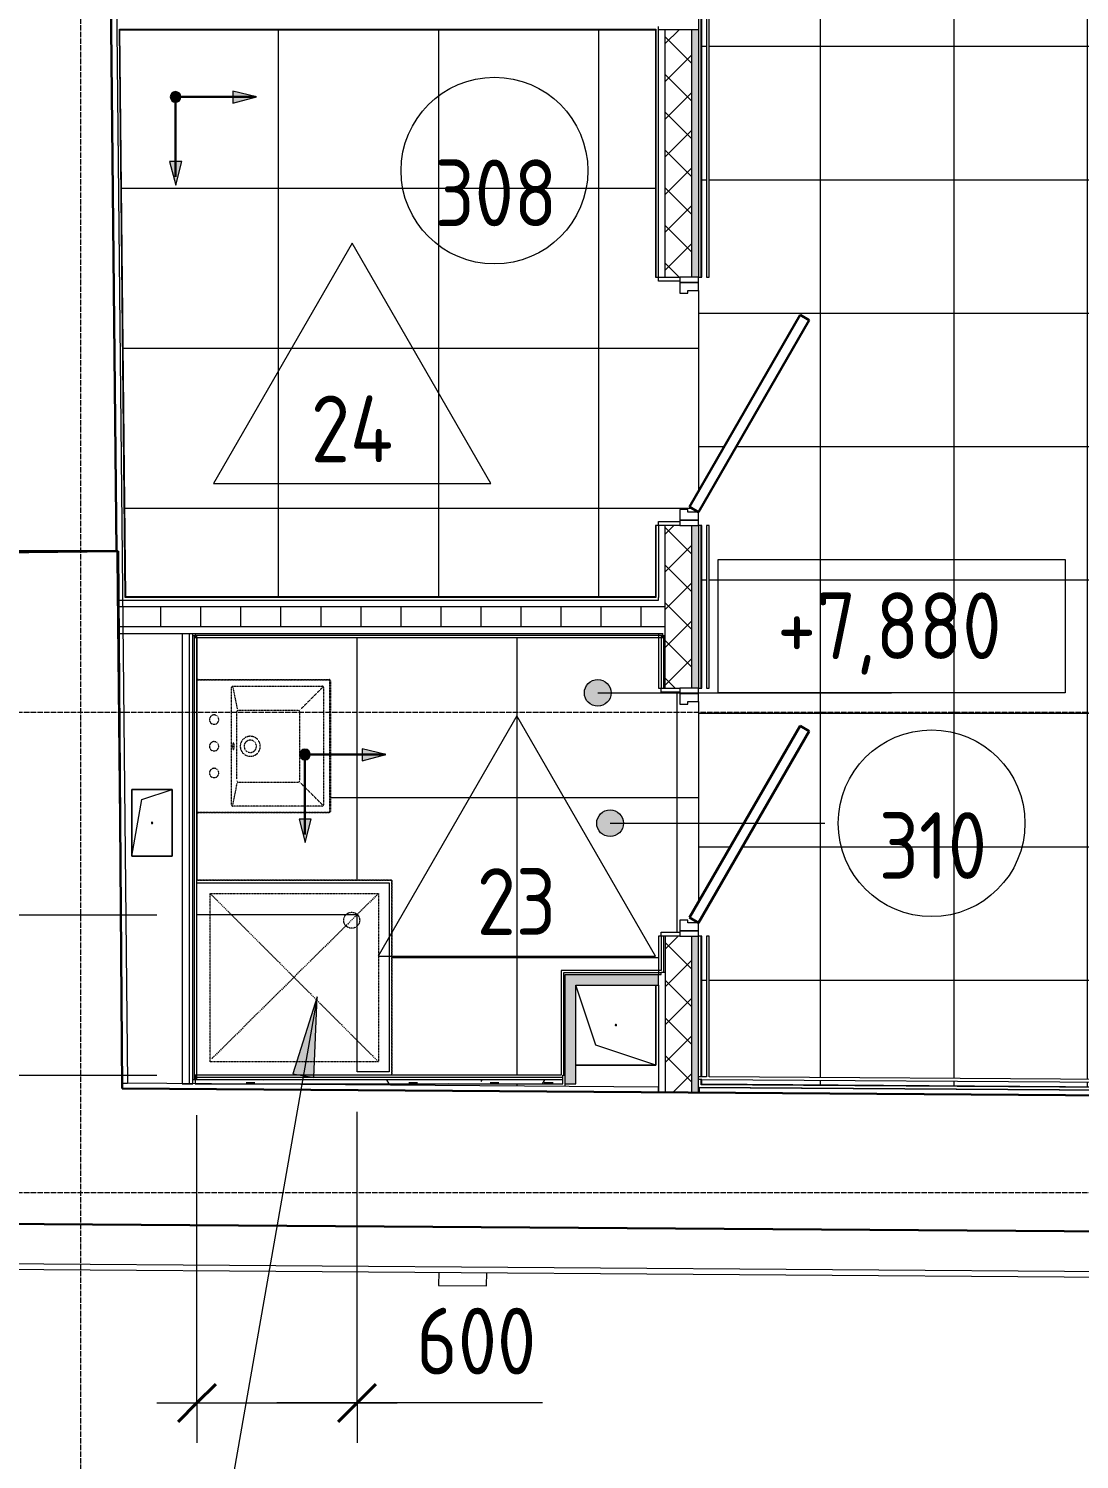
# Model space of a CAD drawing. Header units: millimetres. Extents: x -11798 to 72626, y -32713 to 44110.
# Drawn here: x 41654 to 45592, y -1006 to 4357 of the extents above; entities that cross this region are included whole.
import ezdxf

# ---------------------------------------------------------------- set-up
doc = ezdxf.new("R2010")
doc.units = ezdxf.units.MM
for name, pattern in [('200_ШТРИХ_ш1п0_6_', [1.6, 1, -0.6]), ('ADSK_Линия сетки', [25, 20, -2.5, 0, -2.5]), ('Hidden', [7.14375, 4.7625, -2.38125])]:
    doc.linetypes.add(name, pattern=pattern)
for name, color, linetype, lineweight in [('Аннотация', 7, 'Continuous', 20), ('Двери', 7, 'Continuous', 9), ('Марки', 7, 'Continuous', 20), ('Марки помещений', 7, 'Continuous', 20), ('Обобщенные модели', 7, 'Continuous', 18), ('Оси', 7, 'Continuous', 9), ('Отметки', 7, 'Continuous', 9), ('Перекрытие', 7, 'Continuous', 18), ('Перекрытие штриховка', 7, 'Continuous', 18), ('Размеры', 7, 'Continuous', 9), ('Размеры-100', 7, 'Continuous', 9), ('Сантехника', 7, 'Continuous', 18), ('Стены внутренние', 7, 'Continuous', 18), ('Стены несущие', 7, 'Continuous', 30), ('Стены отделка', 7, 'Continuous', 30), ('Стены штриховка', 7, 'Continuous', 9), ('Узлы', 7, 'Continuous', 18)]:
    doc.layers.add(name, color=color, linetype=linetype, lineweight=lineweight)
doc.layers.add('Линии', color=7, linetype='Continuous', lineweight=9, true_color=0x00a600)
doc.styles.add('GOST Common_1', font='GOST_Common.ttf', dxfattribs={"width": 0.9, "height": 250})
doc.styles.add('GOST Common_2', font='GOST_Common.ttf', dxfattribs={"width": 0.9, "height": 250})
doc.dimstyles.new('ADSK_Основной_2_5_мм', dxfattribs={"dimscale": 304.8, "dimtxt": 251.428749, "dimasz": 0.463911, "dimexe": 0.492126, "dimexo": 0.492126, "dimgap": 0.098425, "dimtad": 1, "dimrnd": 0.01, "dimdsep": 46, "dimtxsty": 'GOST Common_1', "dimblk1": 'OBLIQUE', "dimblk2": 'OBLIQUE', "dimsah": 1, "dimcen": 0.09, "dimdle": 0.492126, "dimazin": 2, "dimtfac": 1, "dimtdec": 4, "dimtix": 1, "dimtmove": 0, "dimatfit": 3, "dimfxl": 1, "dimtvp": 1, "dimtolj": 1, "dimtzin": 0, "dimlwd": 20, "dimlwe": 20, "dimarcsym": 2})
doc.dimstyles.new('ADSK_Основной_2_5_мм_1', dxfattribs={"dimscale": 304.8, "dimtxt": 251.428749, "dimasz": 0.463911, "dimexe": 0.492126, "dimexo": 0.492126, "dimgap": 0.098425, "dimtad": 1, "dimrnd": 0.01, "dimdsep": 46, "dimtxsty": 'GOST Common_1', "dimblk1": 'OBLIQUE', "dimblk2": 'OBLIQUE', "dimsah": 1, "dimcen": 0.09, "dimdle": 0.492126, "dimazin": 2, "dimtfac": 1, "dimtdec": 4, "dimtix": 1, "dimtmove": 1, "dimatfit": 3, "dimfxl": 1, "dimtvp": 1, "dimtolj": 1, "dimtzin": 0, "dimlwd": 20, "dimlwe": 20, "dimarcsym": 2})

# ---------------------------------------------------------------- blocks, each defined once
blk = doc.blocks.new('AC_Дверь_Однопольная_Деревянная - 900х2100Н композитная Д-22л-6552334-План полов 3-го этажа')
at = {"layer": 'Двери', "lineweight": 30}
for p, q in [((-303.8, 490), (-323.8, 455.4)), ((415, 75), (-303.8, 490)), ((-323.8, 455.4), (395, 40.4)), ((395, 40.4), (415, 75))]:
    blk.add_line(p, q, dxfattribs=at)
at = {"layer": 'Двери'}
for p, q in [((-445, 75), (-465, 75)), ((-465, 75), (-465, 5)), ((-415, 75), (-445, 75)), ((-445, 75), (-445, 5)), ((-445, 5), (-445, 75)), ((-415, 35), (-415, 75)), ((445, 75), (415, 75)), ((415, 75), (415, 35)), ((445, 5), (445, 75)), ((465, 75), (445, 75)), ((445, 75), (445, 5)), ((465, 5), (465, 75)), ((-465, 5), (-445, 5)), ((-445, 5), (-405, 5)), ((-405, 35), (-415, 35)), ((-405, 5), (-405, 35)), ((415, 35), (405, 35)), ((405, 35), (405, 5)), ((405, 5), (445, 5)), ((445, 5), (465, 5))]:
    blk.add_line(p, q, dxfattribs=at)
blk = doc.blocks.new('AC_Дверь_Однопольная_Стальная - 900х2100Н Д27л-6552346-План полов 3-го этажа')
at = {"layer": 'Двери', "lineweight": 30}
for p, q in [((-303.8, 490), (-323.8, 455.4)), ((415, 75), (-303.8, 490)), ((-323.8, 455.4), (395, 40.4)), ((395, 40.4), (415, 75))]:
    blk.add_line(p, q, dxfattribs=at)
at = {"layer": 'Двери'}
for p, q in [((-445, 75), (-465, 75)), ((-465, 75), (-465, 5)), ((-415, 75), (-445, 75)), ((-445, 75), (-445, 5)), ((-445, 5), (-445, 75)), ((-415, 35), (-415, 75)), ((445, 75), (415, 75)), ((415, 75), (415, 35)), ((445, 5), (445, 75)), ((465, 75), (445, 75)), ((445, 75), (445, 5)), ((465, 5), (465, 75)), ((-465, 5), (-445, 5)), ((-445, 5), (-405, 5)), ((-405, 35), (-415, 35)), ((-405, 5), (-405, 35)), ((415, 35), (405, 35)), ((405, 35), (405, 5)), ((405, 5), (445, 5)), ((445, 5), (465, 5))]:
    blk.add_line(p, q, dxfattribs=at)
blk = doc.blocks.new('Sink - Cleaners _1_ - 400 x 500mm-663687-План полов 3-го этажа')
at = {"layer": 'Сантехника', "linetype": '200_ШТРИХ_ш1п0_6_'}
for p, q in [((-249.5, 5), (-249.5, 495)), ((-247.5, 495), (-247.5, 0)), ((-244.5, 500), (244.5, 500)), ((244.5, 498), (-244.5, 498)), ((247.5, 0), (247.5, 495)), ((249.5, 495), (249.5, 5)), ((-224.5, 135), (-224.5, 470)), ((-219.5, 475), (219.5, 475)), ((-219.5, 470), (-137.6, 388.1)), ((219.5, 470), (137.2, 387.7)), ((224.5, 470), (224.5, 135)), ((-134.5, 155), (-134.5, 380)), ((-129.5, 385), (130.5, 385)), ((135.5, 155), (135.5, 380)), ((-219.5, 135), (-139.5, 151)), ((219.5, 130), (-219.5, 130)), ((-126, 150), (-129.5, 150)), ((124.1, 150), (-126, 150)), ((219.5, 135), (139.8, 150.5))]:
    blk.add_line(p, q, dxfattribs=at)
for centre, radius, start, end in [((-244.5, 495), 5, 90, 180), ((-244.5, 495), 3, 90, 180), ((244.5, 495), 5, 0, 90), ((244.5, 495), 3, 0, 90), ((-219.5, 470), 5, 90, 180), ((219.5, 470), 5, 0, 90), ((-129.5, 380), 5, 90, 180), ((130.5, 380), 5, 0, 90), ((0.5, 200), 37.5, 0, 180), ((0.5, 200), 23, 0, 180), ((0.5, 200), 37.5, 180, 0), ((0.5, 200), 23, 180, 0), ((-219.5, 135), 5, 180, 270), ((-129.5, 155), 5, 180, 270), ((130.5, 155), 5, 270, 0), ((219.5, 135), 5, 270, 360), ((-99.5, 64.4), 17.5, 0, 180), ((-99.5, 64.4), 17.5, 180, 0), ((0.5, 64.4), 17.5, 0, 180), ((0.5, 64.4), 17.5, 180, 0), ((100.5, 64.4), 17.5, 0, 180), ((100.5, 64.4), 17.5, 180, 0), ((-244.5, 5), 5, 180, 270), ((244.5, 5), 5, 270, 360)]:
    blk.add_arc(centre, radius, start, end, dxfattribs=at)
for start_param, end_param in [(3.141593, 6.283185), (0, 3.141593)]:
    blk.add_ellipse((0.5, 136.8), major_axis=(-12.5, 0), ratio=0.247617, start_param=start_param, end_param=end_param, dxfattribs=at)
blk = doc.blocks.new('GM_Отверстие прямоугольное _в плите_ - Отверстие-V11-План полов 3-го этажа')
at = {"layer": 'Обобщенные модели'}
for p, q in [((-75, -125), (-75, 125)), ((-75, 125), (75, 125)), ((75, 125), (-75, 125)), ((-75, 125), (-75, -125)), ((-37.5, 87.5), (75, 125)), ((75, 125), (75, -125)), ((75, -125), (75, 125)), ((-75, -125), (-37.5, 87.5)), ((75, -125), (-75, -125)), ((-75, -125), (75, -125))]:
    blk.add_line(p, q, dxfattribs=at)
for start, end in [(360, 180), (180, 360), (60, 165), (300, 360), (195, 270)]:
    blk.add_arc((0, 0), 2.5, start, end, dxfattribs=at)
blk = doc.blocks.new('GM_Отверстие прямоугольное _в плите_ - Отверстие-2266951-План полов 3-го этажа')
at = {"layer": 'Обобщенные модели'}
for p, q in [((-150, -150), (-150, 150)), ((-150, 150), (-150, -150)), ((-75, 75), (150, 150)), ((-150, -150), (-75, 75)), ((150, -150), (-150, -150)), ((-150, -150), (150, -150))]:
    blk.add_line(p, q, dxfattribs=at)
for start, end in [(360, 180), (180, 360), (60, 165), (300, 360), (195, 270)]:
    blk.add_arc((0, 0), 2.5, start, end, dxfattribs=at)
blk = doc.blocks.new('Shower Tray _1_ - 730 x 730mm-665911-План полов 3-го этажа')
at = {"layer": 'Сантехника', "linetype": '200_ШТРИХ_ш1п0_6_'}
for p, q in [((-365, 365), (-365, -365)), ((365, 365), (-365, 365)), ((-365, -365), (-365, 365)), ((-365, 365), (365, 365)), ((-315, -315), (-315, 315)), ((-315, 315), (315, 315)), ((315, 315), (315, -315)), ((315, -315), (-315, -315))]:
    blk.add_line(p, q, dxfattribs=at)
at = {"layer": 'Сантехника', "color": 8, "linetype": 'Hidden', "lineweight": 9, "true_color": 0x808080}
for p, q in [((-315, -315), (315, 315)), ((-315, 315), (304.3, -309.7))]:
    blk.add_line(p, q, dxfattribs=at)
at = {"layer": 'Сантехника', "linetype": '200_ШТРИХ_ш1п0_6_'}
blk.add_circle((-215, 215), 30, dxfattribs=at)
blk = doc.blocks.new('ADSK_Марка_Помещение_ОдноЗначение - Номер-159740-План полов 3-го этажа')
at = {"layer": 'Марки помещений'}
blk.add_circle((0, 0), 3.5, dxfattribs=at)
blk = doc.blocks.new('ADSK_Марка_ПерекрытиеПол - Экземпляр_Отделка пола-158379-План полов 3-го этажа')
at = {"layer": 'Марки', "color": 1, "true_color": 0xff0000}
for p, q in [((0, 9), (-5.196, 0)), ((5.196, 0), (0, 9)), ((-5.196, 0), (5.196, 0))]:
    blk.add_line(p, q, dxfattribs=at)
blk = doc.blocks.new('Высотные отметки - Рамка-12095-План полов 3-го этажа')
at = {"layer": 'Аннотация'}
for p, q in [((-6.5, 0), (-6.5, 5)), ((-6.5, 5), (6.5, 5)), ((6.5, 5), (6.5, 0)), ((6.5, 0), (-6.5, 0))]:
    blk.add_line(p, q, dxfattribs=at)
blk = doc.blocks.new('DIMBLOCK20-План полов 3-го этажа')
at = {"layer": 'Размеры-100', "lineweight": 20, "transparency": 16777216}
for p, q in [((41050.2, 285.1), (41050.2, 1185.1)), ((41050.2, 1035.1), (40900.2, 1035.1)), ((41050.2, 1035.1), (42135, 1035.1)), ((41050.2, 435.1), (40900.2, 435.1)), ((41050.2, 435.1), (42135, 435.1))]:
    blk.add_line(p, q, dxfattribs=at)
at = {"layer": 'Размеры-100', "lineweight": 40, "transparency": 16777216}
for p, q in [((41050.2, 1035.1), (40979.5, 1105.8)), ((41050.2, 1035.1), (41120.9, 964.4)), ((41050.2, 435.1), (40979.5, 505.8)), ((41050.2, 435.1), (41120.9, 364.4))]:
    blk.add_line(p, q, dxfattribs=at)
at = {"layer": 'Размеры-100', "color": 0, "lineweight": 20, "transparency": 16777216, "insert": (40693.5, 498.6), "char_height": 250, "width": 567.632, "attachment_point": 1, "rotation": 90, "line_spacing_factor": 1.022761, "style": 'GOST Common_1'}
blk.add_mtext('600', dxfattribs=at)
blk = doc.blocks.new('_Oblique')
at = {"color": 0, "linetype": 'ByBlock', "lineweight": -2}
blk.add_line((-0.5, -0.5), (0.5, 0.5), dxfattribs=at)
blk = doc.blocks.new('DIMBLOCK21-План полов 3-го этажа')
at = {"layer": 'Размеры-100', "lineweight": 20, "transparency": 16777216}
for p, q in [((42285, -793.8), (42285, 285.1)), ((42885, -793.8), (42885, 297.1)), ((42135, -793.8), (43035, -793.8)), ((42285, -793.8), (42285, -943.8)), ((43107.1, -793.8), (42585, -793.8)), ((42885, -793.8), (42885, -943.8)), ((43580.1, -793.8), (43107.1, -793.8))]:
    blk.add_line(p, q, dxfattribs=at)
at = {"layer": 'Размеры-100', "lineweight": 40, "transparency": 16777216}
for p, q in [((42285, -793.8), (42355.7, -723.1)), ((42885, -793.8), (42955.7, -723.1)), ((42285, -793.8), (42214.3, -864.5)), ((42885, -793.8), (42814.3, -864.5))]:
    blk.add_line(p, q, dxfattribs=at)
at = {"layer": 'Размеры-100', "color": 0, "lineweight": 20, "transparency": 16777216, "insert": (43107.1, -437.1), "char_height": 250, "width": 567.632, "attachment_point": 1, "line_spacing_factor": 1.022761, "style": 'GOST Common_1'}
blk.add_mtext('600', dxfattribs=at)

msp = doc.modelspace()

# ---------------------------------------------------------------- hatches: boundary and pattern name
at = {"layer": 'Аннотация', "lineweight": 9}
msp.add_hatch(color=256, dxfattribs=at).paths.add_polyline_path([(42735.692, 728.428), (42644.951, 439.766), (42722.754, 426.116)])
at = {"layer": 'Марки помещений'}
h = msp.add_hatch(color=256, dxfattribs=at)
edge = h.paths.add_edge_path()
edge.add_arc((43833.318, 1378.755), 50, 0, 360)
at = {"layer": 'Отметки'}
h = msp.add_hatch(color=256, dxfattribs=at)
edge = h.paths.add_edge_path()
edge.add_arc((43787.014, 1867.282), 50, 0, 360)
at = {"layer": 'Перекрытие штриховка', "lineweight": 9, "true_color": 0x787878}
h = msp.add_hatch(dxfattribs=at)
h.set_pattern_fill('FP_18', color=8, style=0, pattern_type=2)
h.set_pattern_definition([(270, (2622.2, 35790.47), (500, 3e-14), []), (0, (2622.2, 35790.47), (0, 500), [])])
h.paths.add_polyline_path([(48764.113, 366.357), (48762.105, 367.461), (48762.189, 366.371)])
h.paths.add_polyline_path([(48762.098, 368.371), (48752.133, 1669.311), (48622.038, 1669.311), (48622.038, 1671.311), (48620.038, 1671.311), (48620.038, 2636.263), (48622.038, 2636.263), (48622.043, 2638.263), (48744.87, 2638.263), (48724.183, 5364.041), (48594.037, 5364.041), (48594.037, 5366.041), (48592.037, 5366.041), (48592.037, 6336.157), (48594.037, 6336.157), (48594.037, 6338.157), (48716.79, 6338.157), (48710.23, 7192.5), (48692.305, 7192.5), (48698.653, 6346.157), (48584.037, 6346.157), (48584.113, 5356.041), (48706.243, 5356.041), (48726.733, 2646.263), (48612.038, 2646.263), (48612.038, 1661.311), (48734.285, 1661.311), (48744.112, 368.499), (48760.795, 368.381)])
h.paths.add_polyline_path([(48734.096, 368.569), (48733.883, 386.571), (48637.53, 386.571), (48637.687, 369.251), (48733.959, 368.57)])
h.paths.add_polyline_path([(44167.085, 368.837), (44166.901, 388.839), (44165, 388.852), (44165, 368.851)])
h.paths.add_polyline_path([(48625.667, 369.335), (48625.523, 387.337), (44177, 418.768), (44177, 400.768), (48615.387, 369.408)])
h.paths.add_polyline_path([(48733.883, 396.572), (48724.284, 1651.311), (48627.387, 1651.311), (48637.687, 397.251), (48730.796, 396.593)])
h.paths.add_polyline_path([(47095.669, 8538.365), (47096.588, 8539.655), (47095.06, 8540.41), (47095.506, 8538.914)])
h.paths.add_polyline_path([(48625.443, 397.338), (48615.387, 1651.311), (48602.038, 1651.311), (48602.038, 2656.263), (48607.328, 2656.263), (48585.757, 5346.041), (48574.037, 5346.041), (48574.037, 6337.271), (48568.969, 6337.271), (48568.969, 7192.5), (47414, 7192.5), (47414, 7202.5), (47387.5, 7202.5), (47387.5, 7214.5), (47372.5, 7214.5), (47372.5, 8529.398), (47111.5, 8530.079), (47097.247, 8536.021), (47092.419, 8542.494), (47092.419, 8545.208), (47091.218, 8547.398), (47090.5, 8627.057), (44205, 8627.057), (44205, 3425), (44195, 3425), (44195, 8627.057), (44177, 8627.057), (44177, 3425), (44165, 3425), (44165, 2625), (44545.359, 3283.801), (44580, 3263.801), (44165, 2545), (44165, 2495), (44177, 2495), (44177, 1885), (44165, 1885), (44165, 1085), (44545.359, 1743.801), (44580, 1723.801), (44165, 1005), (44165, 955), (44177, 955), (44177, 428.768), (44195, 428.782), (44195, 955), (44205, 955), (44205, 428.57), (48615.387, 397.409)])
h.paths.add_polyline_path([(44175, 398.782), (44177, 400.768), (44175, 400.768), (44175, 398.853)])
h.paths.add_polyline_path([(44195, 1885), (44195, 2495), (44205, 2495), (44205, 1885)])
h.paths.add_polyline_path([(48681.606, 2656.263), (48716.733, 2656.263), (48696.319, 5346.041), (48597.758, 5346.041), (48620.038, 2656.263), (48633.392, 2656.263)])
h.paths.add_polyline_path([(48580.969, 6356.157), (48688.652, 6356.157), (48682.305, 7192.5), (48580.969, 7192.5), (48580.969, 6626.975)])
h.paths.add_polyline_path([(47106.017, 8547.398), (47108.5, 8548.032), (47107.368, 8549.604), (47107.061, 8548.394), (47106.433, 8547.794)])
h = msp.add_hatch(dxfattribs=at)
h.set_pattern_fill('FP_57', color=8, style=0, pattern_type=2)
h.set_pattern_definition([(180, (42590.6, 3159), (-7e-14, -600), []), (270, (42590.6, 3159), (600, 4e-14), [])])
h.paths.add_polyline_path([(44005, 2225), (44005, 2227), (44003, 2227), (44004.928, 2225.072)])
h.paths.add_polyline_path([(42018.219, 2225), (42018.198, 2227), (42016.321, 2225), (42018.198, 2225)])
h.paths.add_polyline_path([(42018.322, 2227), (44003, 2227), (44003, 2495), (44015, 2495), (44015, 2510), (44095, 2510), (44095, 2555), (44125, 2555), (44125, 2545), (44165, 2545), (44130.359, 2565), (44165, 2625), (44165, 3375), (44125, 3374.09), (44125, 3365), (44095, 3365), (44095, 3410), (44015, 3410), (44015, 3425), (44003, 3425), (44003, 4353), (41996.301, 4353), (42018.219, 2227)])
h.paths.add_polyline_path([(41996.301, 4353), (41996.178, 4354.999), (41994.281, 4355), (41996.281, 4353.02)])
h.paths.add_polyline_path([(44003, 4353), (44005, 4355), (44003, 4355)])
h = msp.add_hatch(dxfattribs=at)
h.set_pattern_fill('FP_54', color=8, style=0, pattern_type=2)
h.set_pattern_definition([(0, (43485, 2075), (0, 600), []), (90, (43485, 2075), (-600, 4e-14), [])])
h.paths.add_polyline_path([(43665, 392.353), (43665, 435.066), (43656, 435.066), (43656, 402.066), (42367.093, 401.441), (43656, 392.416)])
h.paths.add_polyline_path([(43377.415, 435.066), (43650, 435.066), (43650, 827.075), (44015, 827.075), (44015, 955), (44025, 955), (44025, 970), (44095, 970), (44095, 1015), (44125, 1015), (44125, 1005), (44165, 1005), (44130.359, 1025), (44165, 1085), (44165, 1835), (44125, 1835), (44125, 1825), (44095, 1825), (44095, 1870), (44025, 1870), (44025, 1885), (44015, 1885), (44015, 2075), (42285, 2075), (42285, 1915.067), (42780, 1915.067), (42783, 1912.067), (42783, 1423.088), (42780, 1420.088), (42285, 1420.088), (42285, 1165.066), (43015, 1165.066), (43015, 435.066)])
h.paths.add_polyline_path([(42690, 1616.238), (42695.177, 1616.919), (42700, 1618.917), (42704.142, 1622.095), (42707.321, 1626.238), (42709.319, 1631.061), (42710, 1636.238), (42709.319, 1641.414), (42707.321, 1646.238), (42704.142, 1650.38), (42700, 1653.558), (42695.177, 1655.556), (42690, 1656.238), (42684.824, 1655.556), (42680, 1653.558), (42675.858, 1650.38), (42672.68, 1646.238), (42670.682, 1641.414), (42670, 1636.238), (42670.682, 1631.061), (42672.68, 1626.238), (42675.858, 1622.095), (42680, 1618.917), (42684.824, 1616.919)])
at = {"layer": 'Стены внутренние', "lineweight": 9, "true_color": 0x0000ff}
h = msp.add_hatch(dxfattribs=at)
h.set_pattern_fill('FP_2', color=5, style=0, pattern_type=2)
h.set_pattern_definition([(45, (0, 0), (-70.71068, 70.71068), []), (135, (0, 0), (-70.71068, -70.71068), [])])
h.paths.add_polyline_path([(44140, 369.026), (44140, 955), (44040, 955), (44040, 369.727)])
h.paths.add_polyline_path([(44040, 1885), (44140, 1885), (44140, 2495), (44040, 2495), (44040, 2075)])
h.paths.add_polyline_path([(44040, 3425), (44140, 3425), (44140, 4353), (44040, 4353), (44040, 4049.528)])
at = {"layer": 'Стены внутренние'}
h = msp.add_hatch(color=256, dxfattribs=at)
h.paths.add_polyline_path([(44165, 368.851), (44165, 955), (44140, 955), (44140, 369.026), (44144.998, 368.991)])
h.paths.add_polyline_path([(44165, 1885), (44165, 2495), (44140, 2495), (44140, 1885)])
h.paths.add_polyline_path([(44140, 3425), (44165, 3425), (44165, 4353), (44140, 4353), (44140, 4049.528)])
at = {"layer": 'Стены внутренние', "lineweight": 9}
h = msp.add_hatch(dxfattribs=at)
h.set_pattern_fill('FP_13', color=256, style=0, pattern_type=2)
h.set_pattern_definition([(0, (0, 0), (0, 150), []), (90, (0, 0), (-150, 9e-15), [])])
h.paths.add_polyline_path([(43377.415, 2115), (44040, 2115), (44040, 2190), (42006.584, 2189.422), (42007.351, 2115), (43355.457, 2115)])
at = {"layer": 'Стены внутренние'}
for points in [[(44015, 772.075), (44015, 812.075), (43665, 812.075), (43665, 772.075), (44005, 772.075)], [(43705, 402.075), (43705, 772.075), (43665, 772.075), (43665, 402.075)]]:
    msp.add_hatch(color=256, dxfattribs=at).paths.add_polyline_path(points)
at = {"layer": 'Стены внутренние', "lineweight": 9}
h = msp.add_hatch(dxfattribs=at)
h.set_pattern_fill('FP_5', color=256, style=0, pattern_type=2)
h.set_pattern_definition([(0, (0, 0), (406.4, 101.6), [33.528, -271.272, 33.528, -271.272, -1625.6]), (0, (0, 0), (406.4, 101.6), [-609.6, 33.528, -576.072, 33.528, -271.272, -711.2]), (0, (0, 0), (406.4, 101.6), [-1524, 33.528, -169.672, 33.528, -474.472]), (120, (152.4, 50.8), (-291.18818, 301.15272), [33.528, -271.272, 33.528, -271.272, -1625.6]), (120, (152.4, 50.8), (-291.18818, 301.15272), [-609.6, 33.528, -576.072, 33.528, -271.272, -711.2]), (120, (152.4, 50.8), (-291.18818, 301.15272), [-1524, 33.528, -169.672, 33.528, -474.472]), (240, (203.2, 254), (-115.21182, -402.75272), [33.528, -271.272, 33.528, -271.272, -1625.6]), (240, (203.2, 254), (-115.21182, -402.75272), [-609.6, 33.528, -576.072, 33.528, -271.272, -711.2]), (240, (203.2, 254), (-115.21182, -402.75272), [-1524, 33.528, -169.672, 33.528, -474.472])])
h.paths.add_polyline_path([(43656, 402.066), (43656, 417.066), (42279, 417.066), (42279, 402.066), (43377.415, 402.066)])
at = {"layer": 'Узлы', "true_color": 0xff0000}
for points in [[(42205.074, 4081), (42210.251, 4081.681), (42215.074, 4083.679), (42219.216, 4086.858), (42222.395, 4091), (42224.393, 4095.824), (42225.074, 4101), (42224.393, 4106.176), (42222.395, 4111), (42219.216, 4115.142), (42215.074, 4118.321), (42210.251, 4120.319), (42205.074, 4121), (42199.898, 4120.319), (42195.074, 4118.321), (42190.932, 4115.142), (42187.754, 4111), (42185.756, 4106.176), (42185.074, 4101), (42185.756, 4095.824), (42187.754, 4091), (42190.932, 4086.858), (42195.074, 4083.679), (42199.898, 4081.681)], [(42419.725, 4077.375), (42507.896, 4101), (42419.725, 4122.983)], [(42206.314, 3770.785), (42228.297, 3858.956), (42182.688, 3858.956)], [(42690, 1616.238), (42695.177, 1616.919), (42700, 1618.917), (42704.142, 1622.095), (42707.321, 1626.238), (42709.319, 1631.061), (42710, 1636.238), (42709.319, 1641.414), (42707.321, 1646.238), (42704.142, 1650.38), (42700, 1653.558), (42695.177, 1655.556), (42690, 1656.238), (42684.824, 1655.556), (42680, 1653.558), (42675.858, 1650.38), (42672.68, 1646.238), (42670.682, 1641.414), (42670, 1636.238), (42670.682, 1631.061), (42672.68, 1626.238), (42675.858, 1622.095), (42680, 1618.917), (42684.824, 1616.919)], [(42904.651, 1612.612), (42992.822, 1636.238), (42904.651, 1658.221)], [(42691.24, 1306.023), (42713.223, 1394.193), (42667.614, 1394.193), (42689.196, 1313.651)]]:
    msp.add_hatch(color=1, dxfattribs=at).paths.add_polyline_path(points)

# ---------------------------------------------------------------- linework, layer by layer
at = {"layer": 'Аннотация', "lineweight": 9}
for p, q in [((42735.692, 728.428), (42355.299, -1439.806)), ((42735.692, 728.428), (42644.951, 439.766)), ((42722.754, 426.116), (42735.692, 728.428)), ((42644.951, 439.766), (42722.754, 426.116))]:
    msp.add_line(p, q, dxfattribs=at)
at = {"layer": 'Линии', "color": 1, "lineweight": 30, "true_color": 0xff0000}
for p, q in [((42205.074, 4101), (42505.074, 4101)), ((42205.074, 4101), (42205.074, 3801)), ((42690, 1636.238), (42990, 1636.238)), ((42690, 1636.238), (42690, 1336.238))]:
    msp.add_line(p, q, dxfattribs=at)
at = {"layer": 'Линии', "color": 1, "lineweight": 18, "true_color": 0xff0000}
for p, q in [((42507.896, 4101), (42419.725, 4122.983)), ((42419.725, 4122.983), (42419.725, 4077.375)), ((42419.725, 4077.375), (42507.896, 4101)), ((42182.688, 3858.956), (42206.314, 3770.785)), ((42228.297, 3858.956), (42182.688, 3858.956)), ((42206.314, 3770.785), (42228.297, 3858.956)), ((42992.822, 1636.238), (42904.651, 1658.221)), ((42904.651, 1658.221), (42904.651, 1612.612)), ((42904.651, 1612.612), (42992.822, 1636.238)), ((42667.614, 1394.193), (42691.24, 1306.023)), ((42713.223, 1394.193), (42667.614, 1394.193)), ((42691.24, 1306.023), (42713.223, 1394.193))]:
    msp.add_line(p, q, dxfattribs=at)
for centre, start, end in [((42205.074, 4101), 0, 180), ((42205.074, 4101), 180, 360), ((42690, 1636.238), 0, 180), ((42690, 1636.238), 180, 360)]:
    msp.add_arc(centre, 20, start, end, dxfattribs=at)
at = {"layer": 'Марки помещений'}
msp.add_line((43833.318, 1378.755), (44638.223, 1378.755), dxfattribs=at)
msp.add_circle((43833.318, 1378.755), 50, dxfattribs=at)
at = {"layer": 'Оси', "linetype": 'ADSK_Линия сетки'}
for p, q in [((41849.565, -5665.072), (41849.565, 21097.974)), ((-10997.814, 1795), (50648.093, 1795)), ((-10997.814, -5), (50648.093, -5))]:
    msp.add_line(p, q, dxfattribs=at)
at = {"layer": 'Отметки', "lineweight": 20}
msp.add_line((43787.014, 1867.282), (44888.247, 1867.282), dxfattribs=at)
at = {"layer": 'Отметки'}
msp.add_circle((43787.014, 1867.282), 50, dxfattribs=at)
at = {"layer": 'Перекрытие'}
for p, q in [((44015, 3410), (44015, 3425)), ((44095, 3410), (44015, 3410)), ((44165, 3375), (44165, 2625)), ((44015, 2495), (44015, 2510)), ((44015, 2510), (44095, 2510)), ((41983.969, 2443.289), (41983.969, 2413.693)), ((44025, 1870), (44025, 1885)), ((44095, 1870), (44025, 1870)), ((44165, 1835), (44165, 1085)), ((44025, 955), (44025, 970)), ((44025, 970), (44095, 970)), ((43665, 392.353), (43665, 402.075))]:
    msp.add_line(p, q, dxfattribs=at)
at = {"layer": 'Перекрытие', "color": 253, "true_color": 0xa3a3a3}
msp.add_line((42285, 2075), (42285, 1165.066), dxfattribs=at)
at = {"layer": 'Стены внутренние', "color": 251, "true_color": 0x666666}
for p, q in [((42285, 1155.066), (43005, 1155.066)), ((43005, 1155.066), (43005, 447.075)), ((42885, 1035.066), (42285, 1035.066)), ((42885, 447.075), (42885, 1035.066)), ((43005, 447.075), (42885, 447.075))]:
    msp.add_line(p, q, dxfattribs=at)
at = {"layer": 'Стены внутренние', "color": 253, "true_color": 0xa3a3a3}
msp.add_line((42285, 1035.066), (42285, 1155.066), dxfattribs=at)
at = {"layer": 'Стены несущие'}
for p, q in [((41984.131, 2398.174), (41917.061, 8815.729)), ((40836.486, 2398.232), (41989.598, 2398.232)), ((41544.155, 2393.576), (41984.131, 2398.174)), ((42004.832, 383.977), (41989.598, 2398.232)), ((48794.341, 336.436), (42004.832, 383.977)), ((41498.648, -122.491), (48798.212, -173.604))]:
    msp.add_line(p, q, dxfattribs=at)
at = {"layer": 'Стены отделка', "lineweight": 9}
for p, q in [((41918.13, 8835.723), (42004.972, 403.977)), ((41938.008, 8847.723), (42024.971, 404.183)), ((44177, 3425), (44177, 8637.057)), ((44195, 8657.057), (44195, 3425)), ((44205, 3425), (44205, 8667.057)), ((44165, 5422.057), (44165, 4353)), ((42018.198, 2227), (41996.301, 4353)), ((41996.301, 4353), (44003, 4353)), ((44003, 4353), (44003, 3425)), ((44015, 4353), (44015, 4365)), ((44165, 4353), (44015, 4353)), ((44003, 3425), (44095, 3425)), ((44165, 3425), (44177, 3425)), ((44195, 3425), (44205, 3425)), ((44003, 2495), (44003, 2227)), ((44095, 2495), (44003, 2495)), ((44177, 2495), (44165, 2495)), ((44177, 1885), (44177, 2495)), ((44195, 2495), (44195, 1885)), ((44205, 2495), (44195, 2495)), ((44205, 1885), (44205, 2495)), ((41990.983, 2215), (41990.983, 2090)), ((41990.983, 2215), (44015, 2215)), ((44003, 2227), (42018.198, 2227)), ((44015, 2215), (44015, 2225)), ((41990.983, 2090), (44031, 2090)), ((42230, 2090), (42230, 402.401)), ((42270, 402.401), (42270, 2090)), ((42285, 2081), (42270, 2081)), ((42279, 2090), (42279, 2075)), ((42279, 2075), (44031, 2075)), ((42285, 418.566), (42285, 2081)), ((44015, 2090), (44015, 1885)), ((44031, 2075), (44031, 2090)), ((44015, 1885), (44095, 1885)), ((44165, 1885), (44177, 1885)), ((44195, 1885), (44205, 1885)), ((44015, 955), (44015, 812.075)), ((44095, 955), (44015, 955)), ((44177, 955), (44165, 955)), ((44177, 428.768), (44177, 955)), ((44195, 955), (44195, 428.641)), ((44205, 955), (44195, 955)), ((44205, 428.57), (44205, 955)), ((44025, 827.075), (43650, 827.075)), ((43650, 827.075), (43650, 435.066)), ((43665, 812.075), (44025, 812.075)), ((43665, 402.075), (43665, 812.075)), ((44025, 812.075), (44025, 821.075)), ((43705, 772.075), (44015, 772.075)), ((43705, 402.075), (43705, 772.075)), ((44015, 772.075), (44015, 369.902)), ((43650, 435.066), (42279, 435.066)), ((42279, 435.066), (42279, 402.066)), ((43656, 402.066), (43656, 435.066)), ((43656, 435.066), (43665, 435.066)), ((42004.972, 403.977), (42004.832, 383.977)), ((42004.832, 383.977), (44015, 369.902)), ((42004.972, 403.977), (42024.971, 404.183)), ((44015.14, 389.901), (42004.972, 403.977)), ((42230, 402.401), (42270, 402.401)), ((42270, 418.566), (42285, 418.566)), ((42279, 402.066), (43656, 402.066)), ((43665, 402.075), (43705, 402.075)), ((44015, 369.902), (44015.14, 389.901)), ((44165, 368.851), (44165, 398.853)), ((44165, 388.852), (48774.19, 356.286)), ((44167.227, 388.836), (44167.085, 368.837)), ((48774.483, 356.284), (44167.227, 388.836)), ((44195, 428.641), (44177, 428.768)), ((44177, 400.768), (44177, 418.768)), ((44177, 418.768), (48733.959, 386.571)), ((48734.096, 368.569), (44177, 400.768)), ((48733.883, 396.572), (44205, 428.57)), ((44167.085, 368.837), (48774.342, 336.284)), ((41329.92, -291.314), (49479.558, -348.379)), ((49459.405, -328.237), (41349.771, -271.452)), ((43191.164, -304.346), (43190.814, -354.345)), ((43370.808, -355.605), (43371.158, -305.607)), ((43190.814, -354.345), (43370.808, -355.605))]:
    msp.add_line(p, q, dxfattribs=at)
at = {"layer": 'Стены штриховка'}
for p, q in [((44175, 3425), (44175, 8639.057)), ((42016.218, 2225), (41994.281, 4355)), ((41994.281, 4355), (44005, 4355)), ((44005, 4355), (44005, 3425)), ((44015, 3425), (44015, 4353)), ((44040, 3425), (44040, 4353)), ((44140, 3425), (44140, 4353)), ((44165, 4353), (44165, 3425)), ((44005, 2495), (44005, 2225)), ((44015, 2495), (44015, 2225)), ((44040, 1885), (44040, 2495)), ((44140, 1885), (44140, 2495)), ((44165, 2495), (44165, 1885)), ((44175, 1885), (44175, 2495)), ((44005, 2225), (42016.218, 2225)), ((44040, 2190), (41990.983, 2190)), ((44040, 2115), (41990.983, 2115)), ((42257, 402.401), (42257, 2090)), ((42276, 418.566), (42276, 2081)), ((42279, 2084), (44031, 2084)), ((44040, 2081), (44025, 2081)), ((44025, 2081), (44025, 1885)), ((44034, 2081), (44034, 1885)), ((44025, 955), (44025, 827.075)), ((44034, 955), (44034, 821.075)), ((44040, 955), (44040, 369.727)), ((44140, 369.026), (44140, 955)), ((44165, 398.853), (44165, 955)), ((44175, 428.782), (44175, 955)), ((44025, 818.075), (43659, 818.075)), ((43659, 818.075), (43659, 435.066)), ((44015, 772.075), (44015, 812.075)), ((44025, 821.075), (44040, 821.075)), ((43656, 426.066), (42279, 426.066)), ((43656, 417.066), (42279, 417.066)), ((44177, 428.768), (44165, 428.853)), ((44177, 418.768), (44165, 418.853)), ((44175, 398.782), (44175, 418.782)), ((48734.111, 366.569), (44175, 398.782))]:
    msp.add_line(p, q, dxfattribs=at)

# ---------------------------------------------------------------- block references
at = {"layer": 'Двери', "color": 8, "true_color": 0x7f7f7f, "rotation": 269.9999999999999}
for name, p in [('AC_Дверь_Однопольная_Стальная - 900х2100Н Д27л-6552346-План полов 3-го этажа', (44090, 2960)), ('AC_Дверь_Однопольная_Деревянная - 900х2100Н композитная Д-22л-6552334-План полов 3-го этажа', (44090, 1420))]:
    msp.add_blockref(name, p, dxfattribs=at)
at = {"layer": 'Марки', "color": 1, "true_color": 0xff0000, "xscale": 99.99999999999993, "yscale": 99.99999999999993, "zscale": 99.99999999999993}
for p in [(42867.113, 2652.35), (43483.525, 880.735)]:
    msp.add_blockref('ADSK_Марка_ПерекрытиеПол - Экземпляр_Отделка пола-158379-План полов 3-го этажа', p, dxfattribs=at)
at = {"layer": 'Марки помещений', "xscale": 99.99999999999993, "yscale": 99.99999999999993, "zscale": 99.99999999999993}
for p in [(43400.091, 3824.811), (45038.223, 1378.755)]:
    msp.add_blockref('ADSK_Марка_Помещение_ОдноЗначение - Номер-159740-План полов 3-го этажа', p, dxfattribs=at)
at = {"layer": 'Обобщенные модели'}
msp.add_blockref('GM_Отверстие прямоугольное _в плите_ - Отверстие-V11-План полов 3-го этажа', (42116.682, 1379.866), dxfattribs=at)
at = {"layer": 'Обобщенные модели', "rotation": 89.99999999999955}
msp.add_blockref('GM_Отверстие прямоугольное _в плите_ - Отверстие-2266951-План полов 3-го этажа', (43855, 622.075), dxfattribs=at)
at = {"layer": 'Отметки', "lineweight": 20, "xscale": 99.99999999999993, "yscale": 99.99999999999993, "zscale": 99.99999999999993}
msp.add_blockref('Высотные отметки - Рамка-12095-План полов 3-го этажа', (44888.247, 1867.282), dxfattribs=at)
at = {"layer": 'Сантехника', "linetype": '200_ШТРИХ_ш1п0_6_'}
for name, p, rotation in [('Sink - Cleaners _1_ - 400 x 500mm-663687-План полов 3-го этажа', (42285, 1667.577), 269.9999999999994), ('Shower Tray _1_ - 730 x 730mm-665911-План полов 3-го этажа', (42650, 800.066), 269.9999999999998)]:
    msp.add_blockref(name, p, dxfattribs=dict(at, rotation=rotation))

# ---------------------------------------------------------------- texts
at = {"layer": 'Марки', "color": 1, "lineweight": 9, "true_color": 0xff0000, "char_height": 250, "attachment_point": 5, "line_spacing_factor": 1.022766, "style": 'GOST Common_2'}
for s, insert, width in [('\\pxqc,t1.44,2.88,4.32,5.76,7.2,8.64,10.08,11.52,12.96,14.4,15.84,17.28,18.72,20.16,21.6,23.04,24.48,25.92,27.36,28.8,30.24,31.68,33.12,34.56,36,37.44,38.88,40.32,41.76,43.2,44.64,46.08;{24}', (42866.081, 2856.776), 345.6), ('\\pxqc,t1.44,2.88,4.32,5.76,7.2,8.64,10.08,11.52,12.96,14.4,15.84,17.28,18.72,20.16,21.6,23.04,24.48,25.92,27.36,28.8,30.24,31.68,33.12,34.56,36,37.44,38.88,40.32,41.76,43.2,44.64,46.08;{23}', (43482.493, 1085.161), 327.6)]:
    msp.add_mtext(s, dxfattribs=dict(at, insert=insert, width=width))
at = {"layer": 'Марки помещений', "lineweight": 9, "char_height": 250, "attachment_point": 5, "line_spacing_factor": 1.022766, "style": 'GOST Common_2'}
for s, insert, width in [('\\pxqc,t1.8,3.6,5.4,7.2,9,10.8,12.6,14.4,16.2,18,19.8,21.6,23.4,25.2,27,28.8,30.6,32.4,34.2,36,37.8,39.6,41.4,43.2,45,46.8,48.6,50.4,52.2,54,55.8,57.6;{308}', (43405.034, 3741.229), 488.7), ('\\pxqc,t1.8,3.6,5.4,7.2,9,10.8,12.6,14.4,16.2,18,19.8,21.6,23.4,25.2,27,28.8,30.6,32.4,34.2,36,37.8,39.6,41.4,43.2,45,46.8,48.6,50.4,52.2,54,55.8,57.6;{310}', (45043.166, 1295.173), 441)]:
    msp.add_mtext(s, dxfattribs=dict(at, insert=insert, width=width))
at = {"layer": 'Отметки', "lineweight": 20, "insert": (44459.571, 2243.989), "char_height": 250, "width": 1028.82257, "attachment_point": 1, "line_spacing_factor": 1.022761, "style": 'GOST Common_1'}
msp.add_mtext('+7,880', dxfattribs=at)

# ---------------------------------------------------------------- dimensions: what is measured, and where the dimension line sits
at = {"layer": 'Размеры', "lineweight": 20}
dim = msp.add_linear_dim(base=(41050.238, 1035.066), p1=(42285, 435.066), p2=(42285, 1035.066), angle=90, dimstyle='ADSK_Основной_2_5_мм', override={"dimpost": '<>', "dimfxl": 600}, dxfattribs=at)
dim.commit()
dim.dimension.update_dxf_attribs({"geometry": 'DIMBLOCK20-План полов 3-го этажа', "text_midpoint": (40895.238, 735.066)})
dim = msp.add_linear_dim(base=(42885, -793.831), p1=(42285, 435.066), p2=(42885, 447.075), dimstyle='ADSK_Основной_2_5_мм_1', override={"dimpost": '<>', "dimfxl": 600.120158}, dxfattribs=at)
dim.commit()
dim.dimension.update_dxf_attribs({"geometry": 'DIMBLOCK21-План полов 3-го этажа', "text_midpoint": (43390.93, -603.79), "dimtype": 160})

doc.saveas('drawing.dxf')
